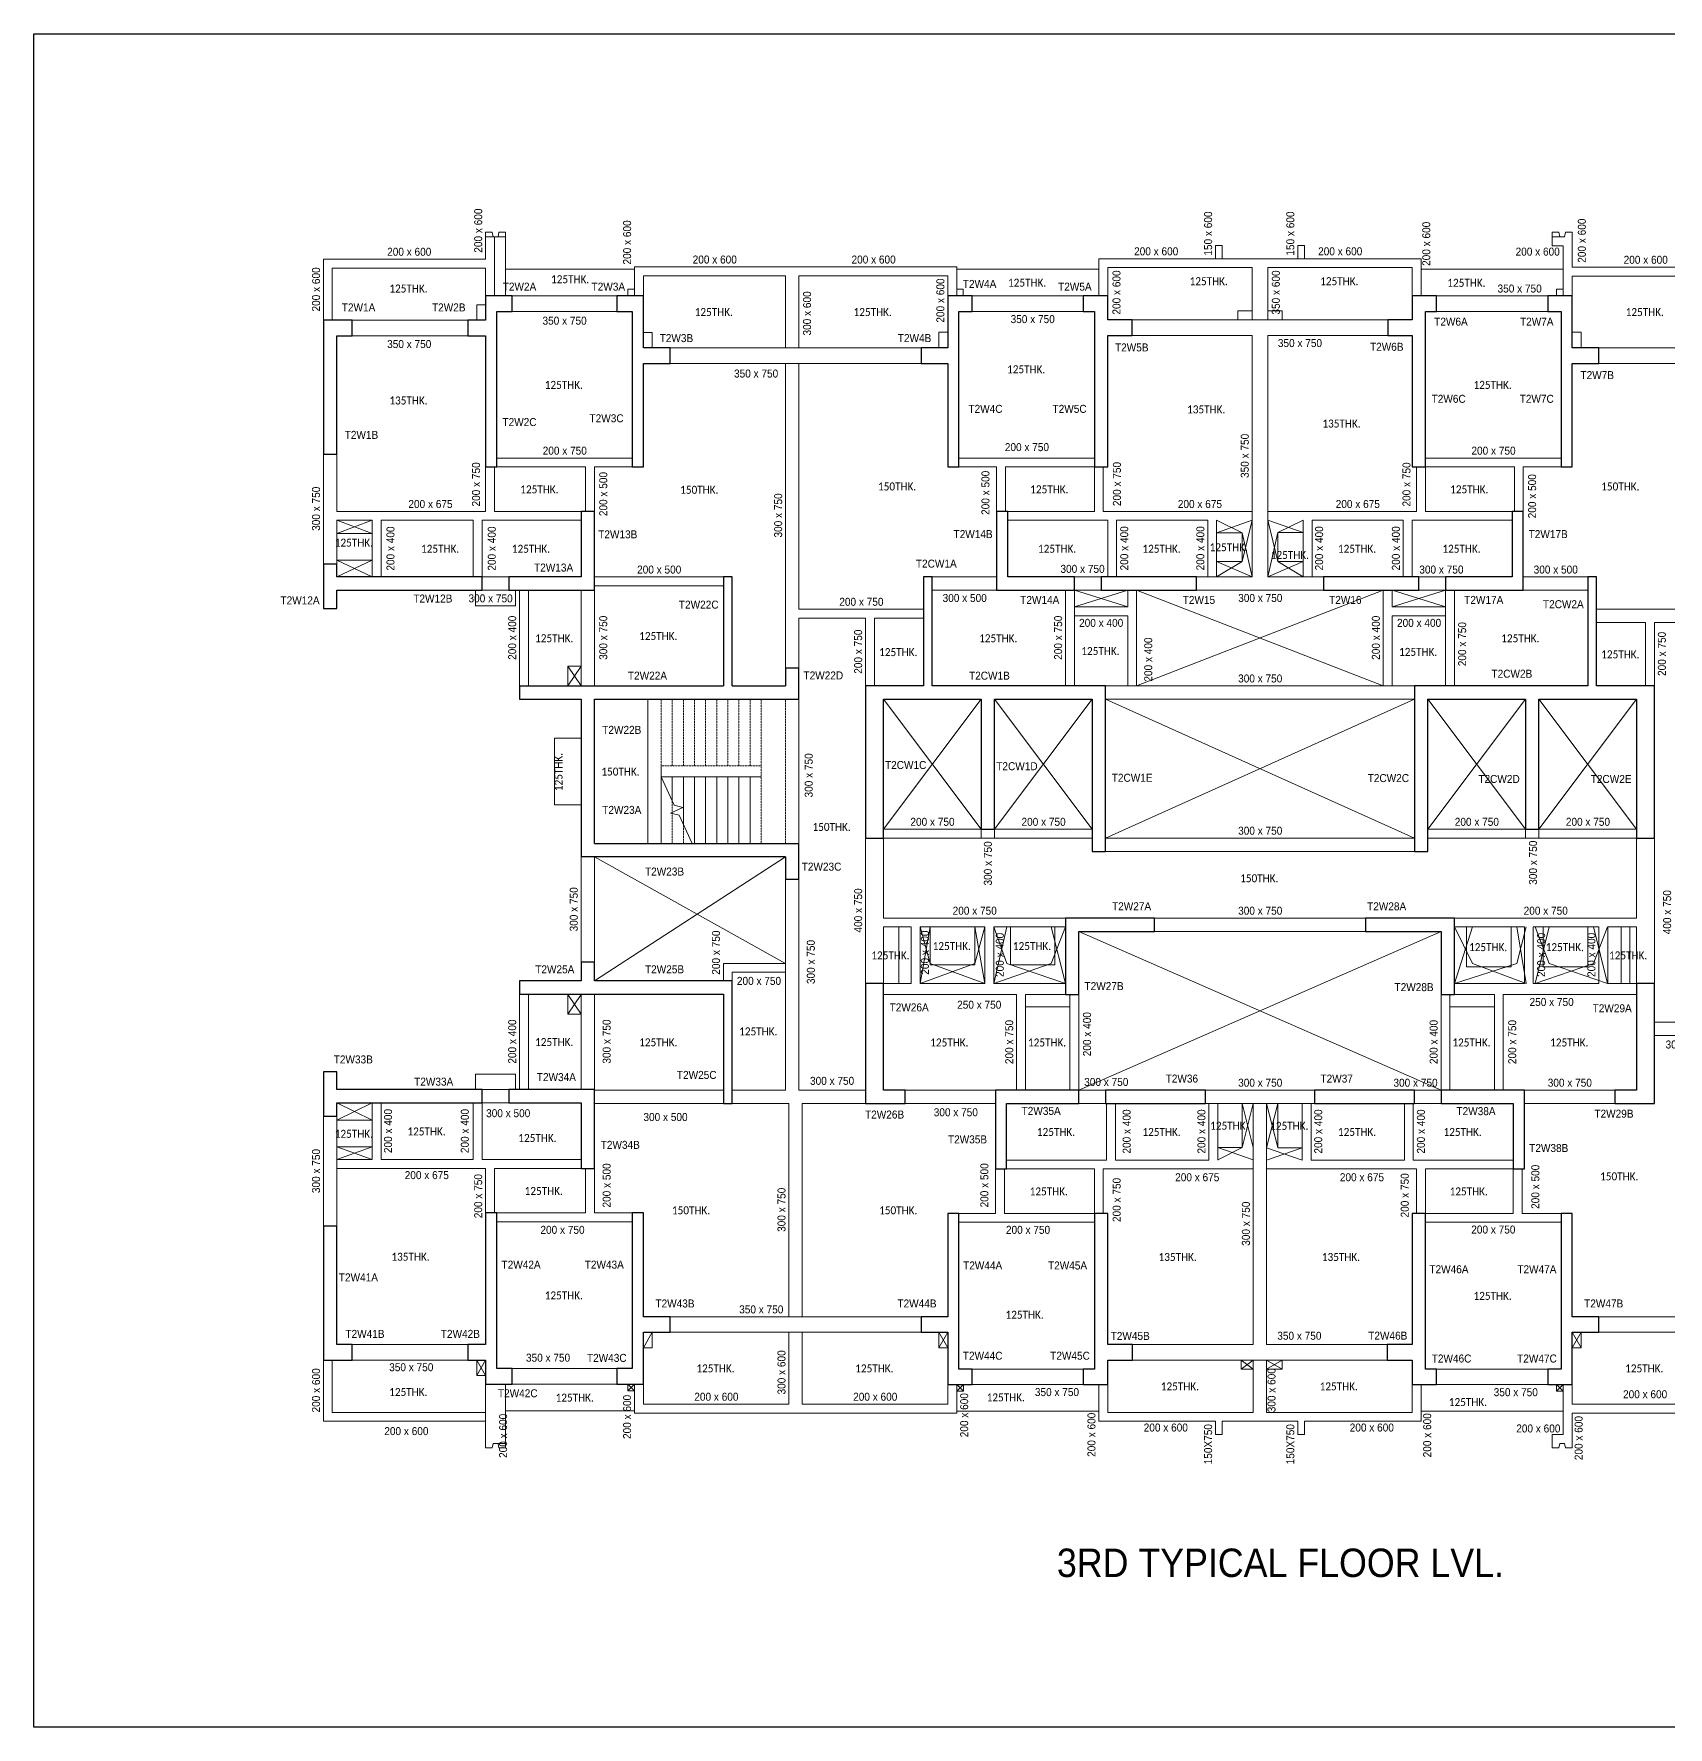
# Model space of a CAD drawing. Header units: millimetres. Extents: x -216021 to 149148, y -29455 to 8641.
# Drawn here: x 12899 to 49675, y -29455 to 8641 of the extents above; entities that cross this region are included whole.
import ezdxf

# ---------------------------------------------------------------- set-up
doc = ezdxf.new("R2010")
doc.units = ezdxf.units.MM
doc.header["$PDMODE"] = 35
doc.linetypes.add('GPL_Overhead', pattern=[4, 2.5, -1.5])
for name, color, linetype, lineweight in [('A-CUTOUT', 8, 'Continuous', 15), ('A-FLOR', 2, 'Continuous', 15), ('A-FLOR-IDEN', 11, 'Continuous', 15), ('Boundary', 40, 'Continuous', 30), ('G-ANNO-TEXT', 231, 'Continuous', 5), ('Origin', 40, 'Continuous', 30), ('S-BEAM', 12, 'Continuous', 15), ('S-BEAM-IDEN', 2, 'Continuous', 15), ('S-COL', 113, 'Continuous', 15), ('S-COL-IDEN', 211, 'Continuous', 15), ('S-STRS', 31, 'Continuous', 15), ('S-STRS-MBND', 31, 'GPL_Overhead', 15)]:
    doc.layers.add(name, color=color, linetype=linetype, lineweight=lineweight)
doc.styles.add('Arial', font='arial.ttf', dxfattribs={"width": 0.9, "height": 180})
doc.styles.add('Calibri', font='calibri.ttf', dxfattribs={"width": 0.9, "height": 180})

msp = doc.modelspace()

# ---------------------------------------------------------------- linework, layer by layer
at = {"layer": 'A-CUTOUT', "lineweight": 5}
for p, q in [((19715, -2598), (20515, -2303)), ((20515, -2598), (19715, -2303)), ((39515, -2303), (40090, -2583)), ((40315, -2303), (39515, -2583)), ((40090, -3228), (40315, -2303)), ((40090, -2583), (40315, -3578)), ((40890, -3228), (40665, -2303)), ((40665, -2303), (41465, -2581)), ((40890, -2581), (40665, -3578)), ((41465, -2303), (40890, -2581)), ((19715, -3578), (20515, -3198)), ((20515, -3578), (19715, -3198)), ((40315, -3578), (39515, -3228)), ((39515, -3578), (40090, -3228)), ((40665, -3578), (41464, -3228)), ((41465, -3578), (40890, -3228)), ((36315, -3878), (37515, -4253)), ((37515, -3878), (36315, -4254)), ((37715, -3878), (43265, -6028)), ((43265, -3878), (37715, -6028)), ((43465, -4253), (44665, -3878)), ((44664, -4253), (43465, -3878)), ((24914, -6028), (25215, -5588)), ((24914, -5588), (25215, -6028)), ((32015, -6328), (34215, -9253)), ((32015, -9253), (34215, -6328)), ((34515, -6328), (36715, -9253)), ((34515, -9253), (36715, -6328)), ((37015, -6328), (43965, -9453)), ((43965, -6328), (37015, -9453)), ((44265, -6328), (46465, -9253)), ((44265, -9253), (46465, -6328)), ((46765, -6328), (48965, -9253)), ((46765, -9253), (48965, -6328)), ((25515, -9878), (29815, -12273)), ((29815, -9878), (25515, -12663)), ((33070, -12278), (32840, -11453)), ((33070, -11453), (32840, -12723)), ((34070, -11453), (34300, -12723)), ((34300, -11453), (34070, -12278)), ((34795, -12278), (34500, -11453)), ((34795, -11453), (34500, -12723)), ((35795, -12278), (36115, -11453)), ((35795, -11453), (36115, -12723)), ((36415, -11553), (44565, -15123)), ((44565, -11553), (36415, -15123)), ((45270, -12278), (44865, -11453)), ((45270, -11453), (44865, -12723)), ((46480, -12723), (46270, -11453)), ((46480, -11453), (46270, -12278)), ((46680, -11453), (46995, -12278)), ((46995, -11453), (46680, -12723)), ((47995, -12278), (48310, -11453)), ((47995, -11453), (48310, -12723)), ((34070, -12278), (32840, -12723)), ((33070, -12278), (34300, -12723)), ((35795, -12278), (34500, -12723)), ((34795, -12278), (36115, -12723)), ((44865, -12723), (46270, -12278)), ((45270, -12278), (46480, -12723)), ((46680, -12723), (47995, -12278)), ((46995, -12278), (48310, -12723)), ((24915, -13413), (25215, -12973)), ((24915, -12973), (25215, -13413)), ((19715, -15803), (20515, -15413)), ((20515, -15803), (19715, -15413)), ((40090, -15423), (40340, -16418)), ((40090, -16418), (40340, -15423)), ((40890, -16418), (40640, -15423)), ((40890, -15423), (40640, -16423)), ((19715, -16403), (20515, -16688)), ((20515, -16403), (19715, -16688)), ((39540, -16413), (40340, -16693)), ((40090, -16418), (39540, -16693)), ((41440, -16698), (40640, -16423)), ((41440, -16423), (40640, -16698)), ((26815, -20573), (26615, -20923)), ((33465, -20923), (33265, -20573)), ((33465, -20573), (33265, -20923)), ((47715, -20922), (47515, -20573)), ((47515, -20922), (47715, -20573)), ((23065, -21546), (22865, -21201)), ((22865, -21546), (23065, -21201)), ((40340, -21398), (40065, -21198)), ((40340, -21198), (40065, -21398)), ((40991, -21398), (40640, -21198)), ((40640, -21398), (40991, -21198)), ((26415, -21889), (26266, -21739)), ((26415, -21739), (26266, -21889)), ((33665, -21899), (33815, -21749)), ((33665, -21749), (33815, -21899)), ((47315, -21898), (47165, -21748)), ((47315, -21748), (47165, -21898))]:
    msp.add_line(p, q, dxfattribs=at)
at = {"layer": 'A-FLOR'}
for p, q in [((23215, 4177), (23065, 4177)), ((23065, 4177), (23065, 4072)), ((23065, 4072), (23236, 4072)), ((23236, 4072), (23215, 4177)), ((23265, 4072), (23265, 2747)), ((23265, 4072), (23515, 4072)), ((23365, 4177), (23344, 4072)), ((23515, 4177), (23365, 4177)), ((23515, 2747), (23515, 4177)), ((47215, 4182), (47065, 4182)), ((47065, 4182), (47065, 4072)), ((47065, 4072), (47237, 4072)), ((47237, 4072), (47215, 4182)), ((47365, 4182), (47343, 4072)), ((47515, 4182), (47365, 4182)), ((47515, 4072), (47515, 4182)), ((26415, 3347), (23515, 3347)), ((36865, 3347), (33665, 3347)), ((47315, 3347), (44115, 3347)), ((26264, 2747), (26264, 2896)), ((26264, 2896), (26415, 2896)), ((33665, 2897), (33814, 2897)), ((33814, 2897), (33814, 2747)), ((47164, 2747), (47164, 2897)), ((47164, 2897), (47314, 2897)), ((47314, 2897), (47314, 2747)), ((22864, 2197), (22864, 2547)), ((22864, 2547), (23064, 2547)), ((23064, 2547), (23064, 2197)), ((39990, 2207), (39990, 2407)), ((39990, 2407), (40315, 2407)), ((40665, 2407), (40990, 2407)), ((40990, 2407), (40990, 2207)), ((26615, 1922), (26815, 1922)), ((26815, 1922), (26815, 1577)), ((33265, 1577), (33265, 1927)), ((33265, 1927), (33465, 1927)), ((47515, 1927), (47715, 1927)), ((47715, 1927), (47715, 1577)), ((34815, -2103), (36765, -2103)), ((36965, -2103), (40315, -2103)), ((40665, -2103), (44015, -2103)), ((44215, -2103), (46165, -2103)), ((20515, -2598), (19715, -2598)), ((40090, -2583), (39515, -2583)), ((40090, -3228), (40090, -2583)), ((41465, -2581), (40890, -2581)), ((40890, -2581), (40890, -3228)), ((19715, -3198), (20515, -3198)), ((39515, -3228), (40090, -3228)), ((40890, -3228), (41464, -3228)), ((41464, -3228), (41464, -3578)), ((22835, -3878), (22835, -4228)), ((23735, -4228), (23735, -3878)), ((22835, -4228), (23735, -4228)), ((24914, -6028), (24914, -5588)), ((24914, -5588), (25215, -5588)), ((25215, -7203), (24615, -7203)), ((24615, -7203), (24615, -8703)), ((25215, -7203), (24615, -7203)), ((24615, -7203), (24615, -8703)), ((25215, -8703), (25215, -7203)), ((24615, -8703), (25215, -8703)), ((24615, -8703), (25215, -8703)), ((34515, -9453), (34215, -9453)), ((46765, -9453), (46465, -9453)), ((49365, -9453), (49365, -12723)), ((25515, -9578), (25515, -9578)), ((25515, -9578), (26715, -9578)), ((32365, -12723), (32365, -11453)), ((33070, -11453), (33070, -12303)), ((34070, -12303), (34070, -11453)), ((34875, -11453), (34875, -12303)), ((35875, -12303), (35875, -11453)), ((45140, -11453), (45140, -12353)), ((46140, -12353), (46140, -11453)), ((46865, -11453), (46865, -12353)), ((47865, -12353), (47865, -11453)), ((48615, -11453), (48615, -11453)), ((48615, -11453), (48810, -11453)), ((48615, -12723), (48615, -11453)), ((48810, -11453), (48810, -12723)), ((33070, -12303), (34070, -12303)), ((34875, -12303), (35875, -12303)), ((45140, -12353), (46140, -12353)), ((46865, -12353), (47865, -12353)), ((24915, -13413), (24915, -12973)), ((24915, -12973), (25215, -12973)), ((35215, -13249), (35215, -12974)), ((35215, -12974), (36215, -12974)), ((36215, -13249), (35215, -13249)), ((44765, -13248), (44765, -12973)), ((44765, -12973), (45765, -12973)), ((45765, -13248), (44765, -13248)), ((25215, -13413), (24915, -13413)), ((23735, -14763), (22835, -14763)), ((22835, -14763), (22835, -15113)), ((23735, -15113), (23735, -14763)), ((40090, -16418), (40090, -15423)), ((40890, -15423), (40890, -15923)), ((20515, -15803), (19715, -15803)), ((40890, -15923), (40890, -15923)), ((40890, -15923), (40890, -16423)), ((19715, -16403), (20515, -16403)), ((39540, -16418), (40090, -16418)), ((40890, -16423), (41440, -16423)), ((23065, -16888), (19715, -16888)), ((25215, -16888), (23265, -16888)), ((36765, -16898), (34790, -16898)), ((40340, -16898), (36965, -16898)), ((44015, -16898), (40640, -16898)), ((46190, -16898), (44215, -16898)), ((26615, -20923), (26615, -20573)), ((26815, -20923), (26615, -20923)), ((26815, -20573), (26815, -20923)), ((33265, -20923), (33265, -20573)), ((33265, -20573), (33465, -20573)), ((33465, -20923), (33265, -20923)), ((47515, -20922), (47515, -20573)), ((47715, -20922), (47515, -20922)), ((47715, -20573), (47715, -20922)), ((22865, -21546), (22865, -21201)), ((22865, -21201), (23065, -21201)), ((40065, -21398), (40065, -21198)), ((40991, -21198), (40991, -21398)), ((23065, -21546), (22865, -21546)), ((40340, -21398), (40065, -21398)), ((40991, -21398), (40640, -21398)), ((23515, -23073), (23515, -21738)), ((26266, -21889), (26266, -21739)), ((26266, -21739), (26415, -21739)), ((26415, -21889), (26266, -21889)), ((33665, -21899), (33665, -21749)), ((33665, -21749), (33815, -21749)), ((33815, -21899), (33665, -21899)), ((33815, -21749), (33815, -21899)), ((47165, -21898), (47165, -21748)), ((47165, -21748), (47315, -21748)), ((47315, -21898), (47165, -21898)), ((23515, -22338), (26415, -22338)), ((33665, -22348), (36865, -22348)), ((44115, -22348), (47315, -22348)), ((23065, -23073), (23065, -23173)), ((23065, -23173), (23215, -23173)), ((23215, -23173), (23235, -23073)), ((23265, -23073), (23515, -23073)), ((23345, -23073), (23365, -23173)), ((23365, -23173), (23515, -23173)), ((23515, -23173), (23515, -23073)), ((47065, -23073), (47065, -23173)), ((47065, -23173), (47215, -23173)), ((47215, -23173), (47235, -23073)), ((47345, -23073), (47365, -23173)), ((47365, -23173), (47515, -23173)), ((47515, -23173), (47515, -23073))]:
    msp.add_line(p, q, dxfattribs=at)
at = {"layer": 'Boundary'}
msp.add_lwpolyline([(12899, 8641), (68898, 8641), (68898, -29455), (12899, -29455)], close=True, dxfattribs=at)
at = {"layer": 'Origin'}
msp.add_point((44265, -6328), dxfattribs=at)
at = {"layer": 'S-BEAM'}
for p, q in [((23065, 4072), (23265, 4072)), ((23065, 4072), (23065, 3572)), ((23265, 2747), (23265, 4072)), ((39490, 3877), (39640, 3877)), ((39490, 3877), (39490, 3582)), ((39640, 3582), (39640, 3877)), ((41340, 3877), (41490, 3877)), ((41340, 3877), (41340, 3582)), ((41490, 3582), (41490, 3877)), ((47065, 3872), (47065, 4072)), ((47315, 4072), (47065, 4072)), ((47065, 3872), (47315, 3872)), ((47315, 4072), (47343, 4072)), ((47315, 3872), (47315, 2747)), ((47515, 3392), (47515, 4072)), ((19415, 3572), (19615, 3572)), ((19415, 3572), (19415, 2197)), ((23065, 3572), (19615, 3572)), ((36865, 3582), (37065, 3582)), ((36865, 3582), (36865, 2747)), ((40315, 3582), (37065, 3582)), ((39640, 3582), (39490, 3582)), ((40315, 3582), (40665, 3582)), ((43915, 3582), (40665, 3582)), ((41490, 3582), (41340, 3582)), ((43915, 3582), (44115, 3582)), ((44115, 2747), (44115, 3582)), ((19615, 2197), (19615, 3372)), ((19615, 3372), (23065, 3372)), ((23065, 3372), (23065, 2747)), ((26415, 3397), (26615, 3397)), ((26415, 3397), (26415, 2747)), ((29815, 3397), (26615, 3397)), ((26615, 2747), (26615, 3197)), ((26615, 3197), (29815, 3197)), ((29815, 3397), (30115, 3397)), ((29815, 3197), (29815, 1577)), ((33465, 3397), (30115, 3397)), ((30115, 1577), (30115, 3197)), ((30115, 3197), (33465, 3197)), ((33465, 3397), (33665, 3397)), ((33465, 3197), (33465, 2747)), ((33665, 2747), (33665, 3397)), ((37065, 2747), (37065, 3382)), ((37065, 3382), (40315, 3382)), ((40315, 3382), (40315, 2407)), ((40665, 2407), (40665, 3382)), ((40665, 3382), (43915, 3382)), ((43915, 3382), (43915, 2747)), ((50815, 3392), (47515, 3392)), ((47515, 2747), (47515, 3192)), ((47515, 3192), (50815, 3192)), ((26014, 2747), (23665, 2747)), ((36515, 2747), (34015, 2747)), ((46965, 2747), (44465, 2747)), ((23665, 2397), (26014, 2397)), ((34015, 2397), (36514, 2397)), ((40315, 2407), (40315, 2207)), ((40665, 2207), (40665, 2407)), ((44465, 2397), (46964, 2397)), ((22665, 2197), (20065, 2197)), ((43364, 2207), (37615, 2207)), ((20065, 1847), (22664, 1847)), ((32865, 1577), (27215, 1577)), ((37615, 1857), (40315, 1857)), ((40315, 1857), (40315, -2103)), ((40665, 1857), (43364, 1857)), ((40665, -2103), (40665, 1857)), ((54065, 1577), (48115, 1577)), ((27215, 1227), (29815, 1227)), ((29815, 1227), (30115, 1227)), ((29815, 1227), (30115, 1227)), ((29815, 1227), (29815, -5628)), ((30115, 1227), (32864, 1227)), ((30115, -4303), (30115, 1227)), ((48115, 1227), (50815, 1227)), ((19415, -813), (19415, -3288)), ((19715, -2103), (19715, -813)), ((23065, -1103), (23065, -2103)), ((23265, -2103), (23265, -1103)), ((26365, -903), (23315, -903)), ((23315, -1103), (25315, -1103)), ((25315, -1103), (25315, -2103)), ((25515, -2103), (25515, -1103)), ((25515, -1103), (26364, -1103)), ((36765, -903), (33715, -903)), ((33715, -1103), (34565, -1103)), ((34565, -1103), (34565, -2103)), ((34765, -1103), (36764, -1103)), ((34765, -2103), (34765, -1103)), ((36765, -1103), (36765, -2103)), ((36965, -2103), (36965, -1103)), ((44015, -1103), (44015, -2103)), ((47265, -903), (44215, -903)), ((44215, -2103), (44215, -1103)), ((44215, -1103), (46215, -1103)), ((46215, -1103), (46215, -2103)), ((46415, -2103), (46415, -1103)), ((46415, -1103), (47264, -1103)), ((19715, -2103), (23065, -2103)), ((23265, -2103), (25215, -2103)), ((40315, -2103), (40315, -2303)), ((40665, -2303), (40665, -2103)), ((19715, -3288), (19715, -2303)), ((19715, -2303), (20515, -2303)), ((20515, -2303), (20515, -3578)), ((20715, -2303), (22785, -2303)), ((20715, -3578), (20715, -2303)), ((22785, -2303), (22785, -3578)), ((22985, -3578), (22985, -2303)), ((22985, -2303), (25215, -2303)), ((34815, -2303), (37065, -2303)), ((37065, -2303), (37065, -3578)), ((37265, -3578), (37265, -2303)), ((37265, -2303), (39315, -2303)), ((39315, -2303), (39315, -3578)), ((39515, -3578), (39515, -2303)), ((40315, -2303), (40315, -3578)), ((40665, -3578), (40665, -2303)), ((41465, -2303), (41465, -3578)), ((41665, -3578), (41665, -2303)), ((41665, -2303), (43715, -2303)), ((43715, -2303), (43715, -3578)), ((43915, -3578), (43915, -2303)), ((43915, -2303), (46165, -2303)), ((23585, -3578), (22985, -3578)), ((28414, -3578), (25515, -3578)), ((25515, -3778), (28415, -3778)), ((34565, -3578), (33115, -3578)), ((36915, -3578), (36315, -3578)), ((40315, -3578), (39065, -3578)), ((41920, -3578), (40665, -3578)), ((44665, -3578), (44064, -3578)), ((47864, -3578), (46415, -3578)), ((22985, -3878), (23585, -3878)), ((23830, -3878), (23830, -6028)), ((24030, -6028), (24030, -3878)), ((25215, -3878), (25215, -6028)), ((25515, -6028), (25515, -3878)), ((33115, -3878), (34564, -3878)), ((36115, -3878), (36115, -6028)), ((36315, -3878), (36915, -3878)), ((36315, -6028), (36315, -3878)), ((37515, -3878), (37515, -4253)), ((37715, -6028), (37715, -3878)), ((39065, -3878), (41920, -3878)), ((43265, -3878), (43265, -6028)), ((43465, -4253), (43465, -3878)), ((44064, -3878), (44665, -3878)), ((44665, -3878), (44665, -6028)), ((44865, -6028), (44865, -3878)), ((46415, -3878), (47865, -3878)), ((32915, -4303), (30115, -4303)), ((30115, -4503), (31615, -4503)), ((30115, -5628), (30115, -4503)), ((31615, -4503), (31615, -6028)), ((31815, -6028), (31815, -4503)), ((31815, -4503), (32915, -4503)), ((36315, -4253), (37514, -4253)), ((37514, -4254), (36315, -4254)), ((36315, -4453), (37515, -4453)), ((37515, -4253), (37514, -4253)), ((37514, -4253), (37514, -4254)), ((37515, -4453), (37515, -6028)), ((44664, -4253), (43465, -4253)), ((43465, -4253), (44664, -4253)), ((43465, -6028), (43465, -4453)), ((43465, -4453), (44665, -4453)), ((44665, -4253), (44664, -4253)), ((44664, -4253), (44664, -4253)), ((50815, -4303), (48065, -4303)), ((48065, -4603), (49165, -4603)), ((49165, -4603), (49165, -6028)), ((49365, -4603), (50865, -4603)), ((49365, -6028), (49365, -4603)), ((43965, -6028), (37015, -6028)), ((26715, -6328), (26715, -9578)), ((30115, -9578), (30115, -6328)), ((37015, -6328), (43965, -6328)), ((25215, -7349), (25215, -8553)), ((25515, -8553), (25515, -7349)), ((27015, -9578), (27015, -7828)), ((31615, -9453), (31615, -12723)), ((34215, -9253), (32015, -9253)), ((32015, -9453), (34214, -9453)), ((32015, -11253), (32015, -9453)), ((34215, -9253), (34215, -9453)), ((34215, -9253), (34215, -9453)), ((34515, -9453), (34215, -9453)), ((34515, -9453), (34515, -9253)), ((36715, -9253), (34515, -9253)), ((34515, -9453), (34515, -9253)), ((34515, -9453), (36715, -9453)), ((43965, -9453), (37015, -9453)), ((46465, -9253), (44265, -9253)), ((44265, -9453), (46464, -9453)), ((46465, -9253), (46465, -9453)), ((46465, -9253), (46465, -9453)), ((46765, -9453), (46465, -9453)), ((46765, -9453), (46765, -9253)), ((48965, -9253), (46765, -9253)), ((46765, -9453), (46765, -9253)), ((46765, -9453), (48965, -9453)), ((48965, -9453), (48965, -11253)), ((49365, -12723), (49365, -9453)), ((25215, -9878), (25215, -12248)), ((25515, -12248), (25515, -9878)), ((37015, -9753), (43964, -9753)), ((29815, -10378), (29815, -12473)), ((30115, -15123), (30115, -10378)), ((36114, -11253), (32015, -11253)), ((42864, -11253), (38115, -11253)), ((48965, -11253), (44865, -11253)), ((32015, -12723), (32015, -11453)), ((32015, -11453), (32640, -11453)), ((32640, -11453), (32640, -12723)), ((32840, -11453), (34300, -11453)), ((32840, -12723), (32840, -11453)), ((34300, -11453), (34300, -12723)), ((34500, -11453), (36115, -11453)), ((34500, -12723), (34500, -11453)), ((38115, -11553), (42864, -11553)), ((44865, -11453), (46440, -11453)), ((46440, -11453), (46440, -12723)), ((46640, -11453), (48115, -11453)), ((46640, -12723), (46640, -11453)), ((48115, -11453), (48115, -12723)), ((48315, -11453), (48965, -11453)), ((48315, -12723), (48315, -11453)), ((48965, -11453), (48965, -12723)), ((28415, -12273), (28615, -12273)), ((28415, -12273), (28415, -12663)), ((29815, -12273), (28615, -12273)), ((28615, -12663), (28615, -12473)), ((28615, -12473), (29815, -12473)), ((29815, -12273), (29815, -12473)), ((29815, -12473), (29815, -15123)), ((32640, -12723), (32015, -12723)), ((34300, -12723), (32840, -12723)), ((36115, -12723), (34500, -12723)), ((46440, -12723), (44865, -12723)), ((48115, -12723), (46640, -12723)), ((48965, -12723), (48315, -12723)), ((23830, -12963), (23830, -15113)), ((24030, -15113), (24030, -12963)), ((25215, -12963), (25215, -15113)), ((25515, -15113), (25515, -12963)), ((32015, -12973), (35015, -12973)), ((35015, -12973), (35015, -15123)), ((35215, -15123), (35215, -12973)), ((35215, -12973), (36114, -12973)), ((36215, -12973), (36215, -12974)), ((36215, -12974), (36215, -13249)), ((36215, -13249), (36215, -15123)), ((36415, -15123), (36415, -12973)), ((44565, -12973), (44565, -15123)), ((44765, -15123), (44765, -12973)), ((44865, -12973), (45765, -12973)), ((45765, -12973), (45765, -15123)), ((45965, -15123), (45965, -12973)), ((45965, -12973), (48965, -12973)), ((50865, -13598), (49365, -13598)), ((49365, -13898), (50790, -13898)), ((23585, -15113), (22985, -15113)), ((28415, -15123), (25515, -15123)), ((29815, -15123), (28615, -15123)), ((31615, -15123), (30115, -15123)), ((34539, -15123), (32505, -15123)), ((37015, -15123), (36415, -15123)), ((41715, -15123), (39265, -15123)), ((44565, -15123), (43965, -15123)), ((48474, -15123), (46440, -15123)), ((20515, -15413), (20515, -16688)), ((20715, -16688), (20715, -15413)), ((22785, -15413), (22785, -16688)), ((22985, -15413), (23585, -15413)), ((22985, -16688), (22985, -15413)), ((25515, -15423), (28414, -15423)), ((28615, -15423), (29890, -15423)), ((29890, -15423), (29890, -20223)), ((30190, -15423), (31614, -15423)), ((30190, -20223), (30190, -15423)), ((32505, -15423), (34540, -15423)), ((36415, -15423), (37015, -15423)), ((37040, -15423), (37040, -16698)), ((37240, -16698), (37240, -15423)), ((39265, -15423), (41715, -15423)), ((39340, -15423), (39340, -16698)), ((39540, -16698), (39540, -15423)), ((40340, -15423), (40640, -15423)), ((40340, -15423), (40340, -16698)), ((40640, -16698), (40640, -15423)), ((41440, -15423), (41440, -16698)), ((41640, -16698), (41640, -15423)), ((43740, -15423), (43740, -16698)), ((43940, -16698), (43940, -15423)), ((43965, -15423), (44565, -15423)), ((46440, -15423), (48474, -15423)), ((19415, -15713), (19415, -18188)), ((19715, -16688), (19715, -15713)), ((19715, -16888), (19715, -16688)), ((20515, -16688), (19715, -16688)), ((22785, -16688), (20715, -16688)), ((25215, -16688), (22985, -16688)), ((37040, -16698), (34790, -16698)), ((39340, -16698), (37240, -16698)), ((40340, -16698), (40340, -16898)), ((40640, -16898), (40640, -16698)), ((43740, -16698), (41640, -16698)), ((46190, -16698), (43940, -16698)), ((19715, -18188), (19715, -16888)), ((23065, -16888), (23065, -17888)), ((23265, -17888), (23265, -16888)), ((25315, -16888), (25315, -17888)), ((25515, -17888), (25515, -16888)), ((34540, -16898), (34540, -17898)), ((34740, -17898), (34740, -16898)), ((36765, -16898), (36765, -17898)), ((36965, -17898), (36965, -16898)), ((40340, -16898), (40340, -20848)), ((40640, -20848), (40640, -16898)), ((44015, -16898), (44015, -17898)), ((44215, -17898), (44215, -16898)), ((46190, -16898), (46190, -17898)), ((46390, -17898), (46390, -16898)), ((25315, -17888), (23315, -17888)), ((26364, -17888), (25515, -17888)), ((34540, -17898), (33715, -17898)), ((36765, -17898), (34740, -17898)), ((46190, -17898), (44215, -17898)), ((47264, -17898), (46390, -17898)), ((23315, -18088), (26365, -18088)), ((33715, -18098), (36765, -18098)), ((44215, -18098), (47265, -18098)), ((29890, -20223), (27215, -20223)), ((30190, -20223), (29890, -20223)), ((30190, -20223), (29890, -20223)), ((32864, -20223), (30190, -20223)), ((50790, -20223), (48115, -20223)), ((22664, -20848), (20065, -20848)), ((27215, -20573), (32865, -20573)), ((29890, -20573), (29890, -22188)), ((30190, -22188), (30190, -20573)), ((40340, -20848), (37625, -20848)), ((43355, -20848), (40640, -20848)), ((48115, -20573), (54064, -20573)), ((19415, -21198), (19415, -22573)), ((19615, -22373), (19615, -21198)), ((20065, -21198), (22665, -21198)), ((37625, -21198), (43355, -21198)), ((40340, -21198), (40340, -21398)), ((40640, -21398), (40640, -21198)), ((26014, -21388), (23665, -21388)), ((36514, -21398), (34015, -21398)), ((40340, -21398), (40340, -22373)), ((40640, -22373), (40640, -21398)), ((46964, -21398), (44465, -21398)), ((23065, -21738), (23065, -22373)), ((23665, -21738), (26015, -21738)), ((26415, -21738), (26415, -22388)), ((26615, -22188), (26615, -21738)), ((33465, -21748), (33465, -22188)), ((33665, -22388), (33665, -21748)), ((34015, -21748), (36514, -21748)), ((36865, -21748), (36865, -22573)), ((37065, -22373), (37065, -21748)), ((43915, -21748), (43915, -22373)), ((44115, -22573), (44115, -21748)), ((44465, -21748), (46965, -21748)), ((47315, -21748), (47315, -22873)), ((47515, -22188), (47515, -21748)), ((23065, -22373), (19615, -22373)), ((23065, -22373), (23065, -22573)), ((23065, -22373), (23065, -23073)), ((26615, -22388), (26415, -22388)), ((29890, -22188), (26615, -22188)), ((26615, -22388), (29890, -22388)), ((30190, -22388), (29890, -22388)), ((33465, -22188), (30190, -22188)), ((30190, -22388), (33465, -22388)), ((33665, -22388), (33465, -22388)), ((40340, -22373), (37065, -22373)), ((43915, -22373), (40640, -22373)), ((50790, -22188), (47515, -22188)), ((47515, -22388), (50790, -22388)), ((47515, -23073), (47515, -22388)), ((19615, -22573), (19415, -22573)), ((19615, -22573), (23065, -22573)), ((37065, -22573), (36865, -22573)), ((37065, -22573), (39490, -22573)), ((39490, -22573), (39490, -22873)), ((39640, -22573), (40340, -22573)), ((39640, -22873), (39640, -22573)), ((40640, -22573), (40340, -22573)), ((40640, -22573), (41340, -22573)), ((41340, -22573), (41340, -22873)), ((41490, -22573), (43915, -22573)), ((41490, -22873), (41490, -22573)), ((44115, -22573), (43915, -22573)), ((23265, -23073), (23235, -23073)), ((39640, -22873), (39490, -22873)), ((41490, -22873), (41340, -22873)), ((47065, -23073), (47065, -22873)), ((47315, -22873), (47065, -22873)), ((47235, -23073), (47315, -23073)), ((47345, -23073), (47315, -23073))]:
    msp.add_line(p, q, dxfattribs=at)
at = {"layer": 'S-COL', "lineweight": 25}
for p, q in [((23665, 2747), (23065, 2747)), ((23065, 2747), (23065, 2197)), ((23665, 2397), (23665, 2747)), ((26615, 2747), (26015, 2747)), ((26015, 2747), (26015, 2397)), ((26615, 1577), (26615, 2747)), ((33465, 2747), (33465, 1577)), ((34015, 2747), (33465, 2747)), ((34015, 2397), (34015, 2747)), ((37065, 2747), (36515, 2747)), ((36515, 2747), (36515, 2397)), ((37065, 2207), (37065, 2747)), ((44465, 2747), (43915, 2747)), ((43915, 2747), (43915, 2207)), ((44465, 2397), (44465, 2747)), ((47515, 2747), (46965, 2747)), ((46965, 2747), (46965, 2397)), ((47515, 1577), (47515, 2747)), ((23315, 2397), (23665, 2397)), ((23315, -1103), (23315, 2397)), ((26015, 2397), (26365, 2397)), ((26365, 2397), (26365, -1103)), ((33715, -1103), (33715, 2397)), ((33715, 2397), (34015, 2397)), ((36515, 2397), (36765, 2397)), ((36765, 2397), (36765, -1103)), ((44215, -1103), (44215, 2397)), ((44215, 2397), (44465, 2397)), ((46965, 2397), (47265, 2397)), ((47265, 2397), (47265, -1103)), ((19415, 2197), (19415, -813)), ((20065, 2197), (19415, 2197)), ((20065, 1847), (20065, 2197)), ((23065, 2197), (22665, 2197)), ((22665, 2197), (22665, 1847)), ((37615, 2207), (37065, 2207)), ((37615, 1857), (37615, 2207)), ((43915, 2207), (43365, 2207)), ((43365, 2207), (43365, 1857)), ((19715, -813), (19715, 1847)), ((19715, 1847), (20065, 1847)), ((22665, 1847), (23065, 1847)), ((23065, 1847), (23065, -1103)), ((27215, 1577), (26615, 1577)), ((27215, 1227), (27215, 1577)), ((33465, 1577), (32865, 1577)), ((32865, 1577), (32865, 1227)), ((37065, -1103), (37065, 1857)), ((37065, 1857), (37615, 1857)), ((43365, 1857), (43915, 1857)), ((43915, 1857), (43915, -1103)), ((48115, 1577), (47515, 1577)), ((48115, 1227), (48115, 1577)), ((26615, -1103), (26615, 1227)), ((26615, 1227), (27215, 1227)), ((32865, 1227), (33465, 1227)), ((33465, 1227), (33465, -1103)), ((47515, -1103), (47515, 1227)), ((47515, 1227), (48115, 1227)), ((19415, -813), (19715, -813)), ((23065, -1103), (23315, -1103)), ((26365, -1103), (26615, -1103)), ((33465, -1103), (33715, -1103)), ((36765, -1103), (37065, -1103)), ((43915, -1103), (44215, -1103)), ((47265, -1103), (47515, -1103)), ((25515, -2103), (25215, -2103)), ((25215, -2103), (25215, -3578)), ((25515, -3878), (25515, -2103)), ((34815, -2103), (34565, -2103)), ((34565, -2103), (34565, -3878)), ((34815, -3578), (34815, -2103)), ((46415, -2103), (46165, -2103)), ((46165, -2103), (46165, -3578)), ((46415, -3878), (46415, -2103)), ((19715, -3288), (19415, -3288)), ((19415, -3288), (19415, -4288)), ((19715, -3578), (19715, -3288)), ((22985, -3578), (19715, -3578)), ((22985, -3878), (22985, -3578)), ((25215, -3578), (23585, -3578)), ((23585, -3578), (23585, -3878)), ((28615, -3578), (28415, -3578)), ((28415, -3578), (28415, -6028)), ((28615, -6028), (28615, -3578)), ((33115, -3578), (32915, -3578)), ((32915, -3578), (32915, -6028)), ((33115, -6028), (33115, -3578)), ((36315, -3578), (34815, -3578)), ((36315, -3878), (36315, -3578)), ((39065, -3578), (36915, -3578)), ((36915, -3578), (36915, -3878)), ((39065, -3878), (39065, -3578)), ((44064, -3578), (41920, -3578)), ((41920, -3578), (41920, -3878)), ((44064, -3878), (44064, -3578)), ((46165, -3578), (44665, -3578)), ((44665, -3578), (44665, -3878)), ((48065, -3578), (47865, -3578)), ((47865, -3578), (47865, -6028)), ((48065, -6028), (48065, -3578)), ((19715, -4288), (19715, -3878)), ((19715, -3878), (22985, -3878)), ((23585, -3878), (25515, -3878)), ((34565, -3878), (36315, -3878)), ((36915, -3878), (39065, -3878)), ((41920, -3878), (44064, -3878)), ((44665, -3878), (46415, -3878)), ((19415, -4288), (19715, -4288)), ((29815, -5628), (29815, -6028)), ((30115, -5628), (29815, -5628)), ((30115, -6328), (30115, -5628)), ((23830, -6028), (23830, -6328)), ((23830, -6028), (28415, -6028)), ((28615, -6028), (29815, -6028)), ((32915, -6028), (31615, -6028)), ((31615, -6028), (31615, -9453)), ((37015, -6028), (33115, -6028)), ((37015, -9753), (37015, -6028)), ((43965, -6028), (43965, -9753)), ((47865, -6028), (43965, -6028)), ((49365, -6028), (48065, -6028)), ((49365, -9453), (49365, -6028)), ((23830, -6328), (25215, -6328)), ((25215, -6328), (25215, -9878)), ((25515, -6328), (30115, -6328)), ((25515, -9578), (25515, -6328)), ((32015, -6328), (34215, -6328)), ((32015, -9453), (32015, -6328)), ((34215, -6328), (34215, -9253)), ((34515, -6328), (36715, -6328)), ((34515, -9253), (34515, -6328)), ((36715, -6328), (36715, -9753)), ((44265, -9753), (44265, -6328)), ((44265, -6328), (46465, -6328)), ((46465, -6328), (46465, -9253)), ((46765, -9253), (46765, -6328)), ((46765, -6328), (48965, -6328)), ((48965, -6328), (48965, -9453)), ((31615, -9453), (32015, -9453)), ((34215, -9253), (34515, -9253)), ((46465, -9253), (46765, -9253)), ((48965, -9453), (49365, -9453)), ((29815, -9878), (25215, -9878)), ((25515, -9578), (30115, -9578)), ((29815, -9878), (29815, -10378)), ((30115, -9878), (30115, -9578)), ((30115, -10378), (30115, -9878)), ((36715, -9753), (37015, -9753)), ((43965, -9753), (44265, -9753)), ((29815, -10378), (30115, -10378)), ((36115, -11253), (36115, -12973)), ((38115, -11253), (36115, -11253)), ((38115, -11553), (38115, -11253)), ((44865, -11253), (42865, -11253)), ((42865, -11253), (42865, -11553)), ((44865, -12973), (44865, -11253)), ((36415, -12973), (36415, -11553)), ((36415, -11553), (38115, -11553)), ((42865, -11553), (44565, -11553)), ((44565, -11553), (44565, -12973)), ((25515, -12248), (25215, -12248)), ((25215, -12248), (25215, -12663)), ((25515, -12663), (25515, -12248)), ((25215, -12663), (23830, -12663)), ((23830, -12663), (23830, -12963)), ((28615, -12663), (25515, -12663)), ((28615, -15423), (28615, -12663)), ((32015, -12723), (31615, -12723)), ((31615, -12723), (31615, -15423)), ((32015, -15123), (32015, -12723)), ((49365, -12723), (48965, -12723)), ((48965, -12723), (48965, -15123)), ((49365, -15423), (49365, -12723)), ((23830, -12963), (28415, -12963)), ((28415, -12963), (28415, -15423)), ((36115, -12973), (36415, -12973)), ((44565, -12973), (44865, -12973)), ((19715, -14713), (19415, -14713)), ((19415, -14713), (19415, -15713)), ((19715, -15113), (19715, -14713)), ((22985, -15113), (19715, -15113)), ((22985, -15413), (22985, -15113)), ((25515, -15113), (23585, -15113)), ((23585, -15113), (23585, -15413)), ((25515, -16888), (25515, -15113)), ((32505, -15123), (32015, -15123)), ((32505, -15423), (32505, -15123)), ((36415, -15123), (34540, -15123)), ((34540, -15123), (34540, -16898)), ((36415, -15423), (36415, -15123)), ((39265, -15123), (37015, -15123)), ((37015, -15123), (37015, -15423)), ((39265, -15423), (39265, -15123)), ((43965, -15123), (41715, -15123)), ((41715, -15123), (41715, -15423)), ((43965, -15423), (43965, -15123)), ((46440, -15123), (44565, -15123)), ((44565, -15123), (44565, -15423)), ((46440, -16898), (46440, -15123)), ((48965, -15123), (48475, -15123)), ((48475, -15123), (48475, -15423)), ((19715, -15413), (22985, -15413)), ((19715, -15713), (19715, -15413)), ((23585, -15413), (25215, -15413)), ((25215, -15413), (25215, -16888)), ((28415, -15423), (28615, -15423)), ((31615, -15423), (32505, -15423)), ((34790, -15423), (36415, -15423)), ((34790, -16898), (34790, -15423)), ((37015, -15423), (39265, -15423)), ((41715, -15423), (43965, -15423)), ((44565, -15423), (46190, -15423)), ((46190, -15423), (46190, -16898)), ((48475, -15423), (49365, -15423)), ((19415, -15713), (19715, -15713)), ((25215, -16888), (25515, -16888)), ((34540, -16898), (34790, -16898)), ((46190, -16898), (46440, -16898)), ((23315, -17888), (23065, -17888)), ((23065, -17888), (23065, -20848)), ((23315, -21388), (23315, -17888)), ((26365, -17888), (26365, -21388)), ((26615, -17888), (26365, -17888)), ((26615, -20223), (26615, -17888)), ((33715, -17898), (33465, -17898)), ((33465, -17898), (33465, -20223)), ((33715, -21398), (33715, -17898)), ((37065, -17898), (36765, -17898)), ((36765, -17898), (36765, -21398)), ((37065, -20848), (37065, -17898)), ((44215, -17898), (43915, -17898)), ((43915, -17898), (43915, -20848)), ((44215, -21398), (44215, -17898)), ((47515, -17898), (47265, -17898)), ((47265, -17898), (47265, -21398)), ((47515, -20223), (47515, -17898)), ((19415, -18188), (19415, -21198)), ((19715, -18188), (19415, -18188)), ((19715, -20848), (19715, -18188)), ((27215, -20223), (26615, -20223)), ((27215, -20573), (27215, -20223)), ((33465, -20223), (32865, -20223)), ((32865, -20223), (32865, -20573)), ((48115, -20223), (47515, -20223)), ((48115, -20573), (48115, -20223)), ((20065, -20848), (19715, -20848)), ((20065, -21198), (20065, -20848)), ((23065, -20848), (22665, -20848)), ((22665, -20848), (22665, -21198)), ((26615, -20573), (27215, -20573)), ((26615, -21738), (26615, -20573)), ((32865, -20573), (33465, -20573)), ((33465, -20573), (33465, -21748)), ((37625, -20848), (37065, -20848)), ((37625, -21198), (37625, -20848)), ((43915, -20848), (43355, -20848)), ((43355, -20848), (43355, -21198)), ((47515, -21748), (47515, -20573)), ((47515, -20573), (48115, -20573)), ((19415, -21198), (20065, -21198)), ((22665, -21198), (23065, -21198)), ((23065, -21198), (23065, -21738)), ((37065, -21748), (37065, -21198)), ((37065, -21198), (37625, -21198)), ((43355, -21198), (43915, -21198)), ((43915, -21198), (43915, -21748)), ((23665, -21388), (23315, -21388)), ((23665, -21738), (23665, -21388)), ((26365, -21388), (26015, -21388)), ((26015, -21388), (26015, -21738)), ((34015, -21398), (33715, -21398)), ((34015, -21748), (34015, -21398)), ((36765, -21398), (36515, -21398)), ((36515, -21398), (36515, -21748)), ((44465, -21398), (44215, -21398)), ((44465, -21748), (44465, -21398)), ((47265, -21398), (46965, -21398)), ((46965, -21398), (46965, -21748)), ((23065, -21738), (23665, -21738)), ((26015, -21738), (26615, -21738)), ((33465, -21748), (34015, -21748)), ((36515, -21748), (37065, -21748)), ((43915, -21748), (44465, -21748)), ((46965, -21748), (47515, -21748))]:
    msp.add_line(p, q, dxfattribs=at)
at = {"layer": 'S-STRS'}
for p, q in [((27265, -8078), (27015, -8078)), ((27515, -8078), (27265, -8078)), ((27265, -8614), (27265, -8078)), ((27765, -8078), (27515, -8078)), ((27515, -9150), (27515, -8078)), ((28015, -8078), (27765, -8078)), ((27765, -9578), (27765, -8078)), ((28265, -8078), (28015, -8078)), ((28015, -9578), (28015, -8078)), ((28515, -8078), (28265, -8078)), ((28265, -9578), (28265, -8078)), ((28765, -8078), (28515, -8078)), ((28515, -9578), (28515, -8078)), ((29015, -8078), (28765, -8078)), ((28765, -9578), (28765, -8078)), ((29265, -8078), (29015, -8078)), ((29015, -9578), (29015, -8078)), ((27265, -8904), (27265, -8874))]:
    msp.add_line(p, q, dxfattribs=at)
at = {"layer": 'S-STRS', "linetype": 'GPL_Overhead'}
for p, q in [((27265, -8614), (27265, -8078)), ((27515, -9150), (27515, -8078)), ((27765, -9578), (27765, -8078)), ((28015, -9578), (28015, -8078)), ((28265, -9578), (28265, -8078)), ((28515, -9578), (28515, -8078)), ((28765, -9578), (28765, -8078)), ((29015, -9578), (29015, -8078)), ((27265, -8904), (27265, -8874))]:
    msp.add_line(p, q, dxfattribs=at)
at = {"layer": 'S-STRS-MBND'}
for p, q in [((27015, -6328), (27015, -7828)), ((27015, -6328), (29265, -6328)), ((27015, -6328), (27015, -7828)), ((27265, -6328), (27265, -7828)), ((27265, -6328), (27265, -7828)), ((27515, -6328), (27515, -7828)), ((27515, -6328), (27515, -7828)), ((27765, -6328), (27765, -7828)), ((27765, -6328), (27765, -7828)), ((28015, -6328), (28015, -7828)), ((28015, -6328), (28015, -7828)), ((28265, -6328), (28265, -7828)), ((28265, -6328), (28265, -7828)), ((28515, -6328), (28515, -7828)), ((28515, -6328), (28515, -7828)), ((28765, -6328), (28765, -7828)), ((28765, -6328), (28765, -7828)), ((29015, -6328), (29015, -7828)), ((29015, -6328), (29015, -7828)), ((29815, -6328), (29265, -6328)), ((29265, -6328), (29265, -7828)), ((29265, -6328), (29265, -7828)), ((29815, -9578), (29815, -6328)), ((27015, -7828), (29265, -7828)), ((29265, -7828), (29265, -9578)), ((27015, -9578), (27015, -8078)), ((27265, -8874), (27265, -8614)), ((27265, -8874), (27265, -8614)), ((27265, -9578), (27265, -8904)), ((27265, -9578), (27265, -8904)), ((27515, -9578), (27515, -9150)), ((27515, -9578), (27515, -9150)), ((29265, -9578), (29815, -9578))]:
    msp.add_line(p, q, dxfattribs=at)
at = {"layer": 'S-STRS-MBND', "linetype": 'Continuous'}
for p, q in [((27015, -8078), (27311, -8714)), ((27506, -8762), (27223, -8894)), ((27311, -8714), (27506, -8762)), ((27223, -8894), (27417, -8941)), ((27417, -8941), (27714, -9578))]:
    msp.add_line(p, q, dxfattribs=at)

# ---------------------------------------------------------------- texts
at = {"layer": 'A-FLOR-IDEN', "lineweight": 5, "char_height": 180, "width": 1060.63, "attachment_point": 1, "style": 'Calibri'}
for s, insert in [('125THK.', (24537, 3210)), ('125THK.', (34820, 3133)), ('125THK.', (38907, 3166)), ('125THK.', (41845, 3166)), ('125THK.', (44706, 3130)), ('125THK.', (20899, 3001)), ('125THK.', (27770, 2473)), ('125THK.', (31345, 2473)), ('125THK.', (48720, 2471)), ('125THK.', (34799, 1184)), ('125THK.', (24395, 833)), ('125THK.', (45295, 833)), ('135THK.', (20899, 482)), ('135THK.', (38850, 282)), ('135THK.', (41895, -37)), ('125THK.', (23845, -1517)), ('150THK.', (31895, -1452)), ('125THK.', (35320, -1517)), ('125THK.', (44770, -1517)), ('150THK.', (48170, -1452)), ('150THK.', (27443, -1527)), ('125THK.', (19670, -2716)), ('125THK.', (21611, -2854)), ('125THK.', (23655, -2854)), ('125THK.', (35495, -2854)), ('125THK.', (37845, -2854)), ('125THK.', (39358, -2820)), ('125THK.', (40733, -2993)), ('125THK.', (42245, -2854)), ('125THK.', (44595, -2854)), ('125THK.', (24178, -4867)), ('125THK.', (26520, -4817)), ('125THK.', (34170, -4867)), ('125THK.', (45920, -4867)), ('125THK.', (31920, -5179)), ('125THK.', (36470, -5154)), ('125THK.', (43620, -5174)), ('125THK.', (48170, -5229)), ('150THK.', (25670, -7867)), ('150THK.', (30420, -9112)), ('150THK.', (40045, -10267)), ('125THK.', (33125, -11792)), ('125THK.', (34930, -11792)), ('125THK.', (31745, -12002)), ('125THK.', (45195, -11817)), ('125THK.', (46920, -11817)), ('125THK.', (48345, -12002)), ('125THK.', (28770, -13712)), ('125THK.', (24178, -13952)), ('125THK.', (26520, -13957)), ('125THK.', (33070, -13962)), ('125THK.', (35270, -13962)), ('125THK.', (44820, -13962)), ('125THK.', (47020, -13962)), ('125THK.', (21305, -15964)), ('125THK.', (35470, -15974)), ('125THK.', (37845, -15974)), ('125THK.', (39370, -15834)), ('125THK.', (40720, -15837)), ('125THK.', (42245, -15974)), ('125THK.', (44620, -15974)), ('125THK.', (19670, -16017)), ('125THK.', (23801, -16110)), ('150THK.', (48145, -16974)), ('125THK.', (23943, -17302)), ('125THK.', (35308, -17312)), ('125THK.', (44758, -17312)), ('150THK.', (27258, -17737)), ('150THK.', (31920, -17737)), ('135THK.', (20945, -18782)), ('135THK.', (38208, -18787)), ('135THK.', (41883, -18787)), ('125THK.', (24395, -19652)), ('125THK.', (45295, -19662)), ('125THK.', (34764, -20087)), ('125THK.', (27808, -21294)), ('125THK.', (31383, -21294)), ('125THK.', (48708, -21294)), ('125THK.', (38258, -21699)), ('125THK.', (41833, -21699)), ('125THK.', (20895, -21825)), ('125THK.', (24640, -21952)), ('125THK.', (34340, -21947)), ('125THK.', (44740, -22052))]:
    msp.add_mtext(s, dxfattribs=dict(at, insert=insert))
at = {"layer": 'A-FLOR-IDEN', "lineweight": 5, "insert": (24615, -8397), "char_height": 180, "width": 1060.63, "attachment_point": 1, "rotation": 90, "style": 'Calibri'}
msp.add_mtext('125THK.', dxfattribs=at)
at = {"layer": 'G-ANNO-TEXT', "lineweight": 5, "insert": (35921, -25438), "char_height": 640, "width": 14123.93, "attachment_point": 1, "style": 'Arial'}
msp.add_mtext('3RD TYPICAL FLOOR LVL.', dxfattribs=at)
at = {"layer": 'S-BEAM-IDEN', "lineweight": 5, "char_height": 180, "attachment_point": 1, "rotation": 90, "style": 'Arial'}
for s, insert, width in [('200 x 600', (22808, 3717), 1176.08), ('150 x 600', (39233, 3651), 1176.08), ('150 x 600', (41083, 3651), 1176.08), ('200 x 600', (26158, 3451), 1176.08), ('200 x 600', (44143, 3420), 1176.08), ('200 x 600', (47643, 3491), 1176.08), ('200 x 600', (19158, 2394), 1176.08), ('200 x 600', (33208, 2144), 1176.08), ('200 x 600', (37171, 2325), 1176.08), ('350 x 600', (40757, 2325), 1176.08), ('300 x 600', (30208, 1854), 1176.08), ('350 x 750', (40058, -1351), 1176.08), ('200 x 750', (22759, -1993), 1176.08), ('200 x 750', (37181, -1984), 1176.08), ('200 x 750', (43697, -1994), 1176.08), ('200 x 500', (25622, -2210), 1176.08), ('200 x 500', (34222, -2182), 1176.08), ('200 x 500', (46524, -2259), 1176.08), ('300 x 750', (19158, -2541), 1176.08), ('300 x 750', (29558, -2691), 1176.08), ('200 x 400', (20833, -3436), 1176.08), ('200 x 400', (23113, -3436), 1176.08), ('200 x 400', (37346, -3431), 1176.08), ('200 x 400', (39058, -3431), 1176.08), ('200 x 400', (41731, -3431), 1176.08), ('200 x 400', (43458, -3431), 1176.08), ('200 x 400', (23573, -5443), 1176.08), ('300 x 750', (25622, -5443), 1176.08), ('200 x 750', (35858, -5443), 1176.08), ('200 x 400', (43008, -5443), 1176.08), ('200 x 750', (31358, -5756), 1176.08), ('200 x 400', (37886, -5933), 1176.08), ('200 x 750', (44950, -5587), 1176.08), ('200 x 750', (49444, -5806), 1176.08), ('300 x 750', (30245, -8539), 1176.08), ('300 x 750', (46544, -10504), 1176.08), ('300 x 750', (34277, -10520), 1176.08), ('300 x 750', (24958, -11553), 1176.08), ('400 x 750', (31358, -11578), 1176.08), ('400 x 750', (49563, -11618), 1176.08), ('200 x 750', (28158, -12527), 1176.08), ('300 x 750', (30293, -12738), 1176.08), ('200 x 400', (32860, -12527), 1176.08), ('200 x 400', (34545, -12578), 1176.08), ('200 x 400', (46728, -12578), 1176.08), ('200 x 400', (47858, -12578), 1176.08), ('200 x 400', (23573, -14528), 1176.08), ('300 x 750', (25698, -14528), 1176.08), ('200 x 750', (34758, -14538), 1176.08), ('200 x 400', (36508, -14362), 1176.08), ('200 x 400', (44308, -14538), 1176.08), ('200 x 750', (46077, -14538), 1176.08), ('200 x 400', (20778, -16541), 1176.08), ('200 x 400', (22506, -16541), 1176.08), ('200 x 400', (37400, -16551), 1176.08), ('200 x 400', (39083, -16551), 1176.08), ('200 x 400', (41711, -16551), 1176.08), ('200 x 400', (44022, -16551), 1176.08), ('300 x 750', (19158, -17441), 1176.08), ('200 x 750', (22808, -18006), 1176.08), ('200 x 500', (25698, -17765), 1176.08), ('200 x 500', (34198, -17763), 1176.08), ('200 x 750', (37175, -18091), 1176.08), ('200 x 750', (43658, -17988), 1176.08), ('200 x 500', (46597, -17796), 1176.08), ('300 x 750', (29633, -18313), 1176.08), ('300 x 750', (40083, -18626), 1176.08), ('300 x 600', (29633, -21971), 1176.08), ('200 x 600', (19158, -22376), 1176.08), ('300 x 600', (40660, -22372), 1176.08), ('200 x 600', (26158, -22973), 1176.08), ('200 x 600', (33744, -22934), 1176.08), ('200 x 600', (23368, -23399), 1176.08), ('200 x 600', (36608, -23375), 1176.08), ('200 x 600', (44163, -23386), 1176.08), ('200 x 600', (47571, -23449), 1176.08), ('150X750', (39233, -23543), 1089.49), ('150X750', (41083, -23543), 1089.49)]:
    msp.add_mtext(s, dxfattribs=dict(at, insert=insert, width=width))
at = {"layer": 'S-BEAM-IDEN', "lineweight": 5, "char_height": 180, "width": 1176.08, "attachment_point": 1, "style": 'Arial'}
for s, insert in [('200 x 600', (20849, 3828)), ('200 x 600', (37658, 3838)), ('200 x 600', (41799, 3838)), ('200 x 600', (46243, 3831)), ('200 x 600', (27724, 3653)), ('200 x 600', (31299, 3653)), ('200 x 600', (48674, 3648)), ('350 x 750', (45837, 3001)), ('350 x 750', (34879, 2313)), ('350 x 750', (24345, 2278)), ('350 x 750', (20849, 1752)), ('350 x 750', (40893, 1774)), ('350 x 750', (28655, 1088)), ('200 x 750', (24349, -647)), ('200 x 750', (34749, -567)), ('200 x 750', (45249, -647)), ('200 x 675', (21327, -1847)), ('200 x 675', (38642, -1847)), ('200 x 675', (42195, -1847)), ('200 x 500', (26474, -3322)), ('300 x 750', (36001, -3306)), ('300 x 750', (44076, -3322)), ('300 x 500', (46649, -3322)), ('300 x 750', (22680, -3970)), ('200 x 750', (31024, -4047)), ('300 x 500', (33349, -3961)), ('300 x 750', (40001, -3961)), ('200 x 400', (36420, -4521)), ('200 x 400', (43574, -4521)), ('300 x 750', (39999, -5772)), ('200 x 750', (32624, -8997)), ('200 x 750', (35124, -8997)), ('200 x 750', (44874, -8997)), ('200 x 750', (47374, -8997)), ('300 x 750', (39999, -9197)), ('200 x 750', (33574, -10997)), ('300 x 750', (39999, -10997)), ('200 x 750', (46424, -10997)), ('200 x 750', (28720, -12576)), ('250 x 750', (33676, -13112)), ('250 x 750', (46557, -13051)), ('300 x 750', (49618, -14007)), ('300 x 750', (30365, -14825)), ('300 x 750', (36535, -14850)), ('300 x 750', (39999, -14867)), ('300 x 750', (43494, -14867)), ('300 x 750', (46966, -14867)), ('300 x 500', (23076, -15553)), ('300 x 750', (33149, -15532)), ('300 x 500', (26616, -15639)), ('200 x 675', (21244, -16946)), ('200 x 675', (38582, -16994)), ('200 x 675', (42288, -16994)), ('200 x 750', (24298, -18177)), ('200 x 750', (34774, -18177)), ('200 x 750', (45245, -18171)), ('350 x 750', (28771, -19967)), ('350 x 750', (40880, -20560)), ('350 x 750', (20895, -21268)), ('350 x 750', (23973, -21054)), ('200 x 600', (27761, -21932)), ('200 x 600', (31336, -21932)), ('350 x 750', (35425, -21827)), ('350 x 750', (45750, -21830)), ('200 x 600', (48661, -21876)), ('200 x 600', (20785, -22705)), ('200 x 600', (37874, -22625)), ('200 x 600', (42510, -22625)), ('200 x 600', (46257, -22646))]:
    msp.add_mtext(s, dxfattribs=dict(at, insert=insert))
at = {"layer": 'S-COL-IDEN', "lineweight": 5, "char_height": 180, "attachment_point": 1, "style": 'Arial'}
for s, insert, width in [('T2W4A', (33804, 3105), 923.54), ('T2W2A', (23450, 3044), 923.54), ('T2W3A', (25449, 3044), 923.54), ('T2W5A', (35948, 3043), 923.54), ('T2W1A', (19828, 2576), 923.54), ('T2W2B', (21858, 2576), 923.54), ('T2W6A', (44411, 2256), 923.54), ('T2W7A', (46342, 2256), 923.54), ('T2W3B', (26981, 1886), 923.54), ('T2W4B', (32340, 1886), 923.54), ('T2W5B', (37228, 1676), 923.54), ('T2W6B', (42966, 1690), 923.54), ('T2W7B', (47703, 1053), 923.54), ('T2W6C', (44353, 520), 937.97), ('T2W7C', (46335, 520), 937.97), ('T2W3C', (25403, 82), 937.97), ('T2W4C', (33930, 294), 937.97), ('T2W5C', (35822, 294), 937.97), ('T2W1B', (19894, -291), 923.54), ('T2W2C', (23444, -3), 937.97), ('T2W13B', (25599, -2529), 1075.06), ('T2W14B', (33595, -2524), 1075.06), ('T2W17B', (46536, -2524), 1075.06), ('T2W13A', (24155, -3277), 1075.06), ('T2CW1A', (32748, -3189), 1118.35), ('T2W12A', (18449, -4015), 1075.06), ('T2W12B', (21437, -3974), 1075.06), ('T2W22C', (27414, -4111), 1089.49), ('T2W14A', (35095, -4005), 1075.06), ('T2W15', (38752, -4005), 894.68), ('T2W16', (42046, -4005), 894.68), ('T2W17A', (45086, -4005), 1075.06), ('T2CW2A', (46858, -4101), 1118.35), ('T2W22A', (26267, -5709), 1075.06), ('T2W22D', (30218, -5704), 1089.49), ('T2CW1B', (33943, -5709), 1118.35), ('T2CW2B', (45700, -5665), 1118.35), ('T2W22B', (25689, -6928), 1075.06), ('T2CW1C', (32052, -7719), 1132.78), ('T2CW1D', (34556, -7746), 1132.78), ('T2CW1E', (37155, -8006), 1118.35), ('T2CW2C', (42914, -8013), 1132.78), ('T2CW2D', (45405, -8033), 1132.78), ('T2CW2E', (47934, -8033), 1118.35), ('T2W23A', (25689, -8729), 1075.06), ('T2W23B', (26651, -10116), 1075.06), ('T2W23C', (30178, -10006), 1089.49), ('T2W27A', (37161, -10897), 1075.06), ('T2W28A', (42901, -10899), 1075.06), ('T2W25A', (24182, -12316), 1075.06), ('T2W25B', (26651, -12316), 1075.06), ('T2W27B', (36542, -12693), 1075.06), ('T2W28B', (43518, -12717), 1075.06), ('T2W26A', (32156, -13172), 1075.06), ('T2W29A', (47976, -13192), 1075.06), ('T2W33B', (19647, -14343), 1075.06), ('T2W33A', (21456, -14843), 1075.06), ('T2W34A', (24217, -14741), 1075.06), ('T2W25C', (27369, -14692), 1089.49), ('T2W36', (38368, -14774), 894.68), ('T2W37', (41852, -14774), 894.68), ('T2W26B', (31603, -15583), 1075.06), ('T2W35A', (35126, -15501), 1075.06), ('T2W38A', (44912, -15507), 1075.06), ('T2W29B', (48016, -15564), 1075.06), ('T2W34B', (25655, -16265), 1075.06), ('T2W35B', (33469, -16142), 1075.06), ('T2W38B', (46549, -16336), 1075.06), ('T2W42A', (23423, -18960), 1075.06), ('T2W43A', (25295, -18960), 1075.06), ('T2W44A', (33810, -18979), 1075.06), ('T2W45A', (35720, -18979), 1075.06), ('T2W41A', (19762, -19247), 1075.06), ('T2W46A', (44303, -19064), 1075.06), ('T2W47A', (46282, -19064), 1075.06), ('T2W43B', (26886, -19834), 1075.06), ('T2W44B', (32332, -19834), 1075.06), ('T2W47B', (47786, -19834), 1075.06), ('T2W41B', (19910, -20518), 1075.06), ('T2W42B', (22057, -20518), 1075.06), ('T2W45B', (37130, -20564), 1075.06), ('T2W46B', (42927, -20558), 1075.06), ('T2W43C', (25345, -21058), 1089.49), ('T2W44C', (33804, -21009), 1089.49), ('T2W45C', (35770, -21009), 1089.49), ('T2W46C', (44356, -21072), 1089.49), ('T2W47C', (46278, -21072), 1089.49), ('T2W42C', (23342, -21854), 1089.49)]:
    msp.add_mtext(s, dxfattribs=dict(at, insert=insert, width=width))

doc.saveas('drawing.dxf')
